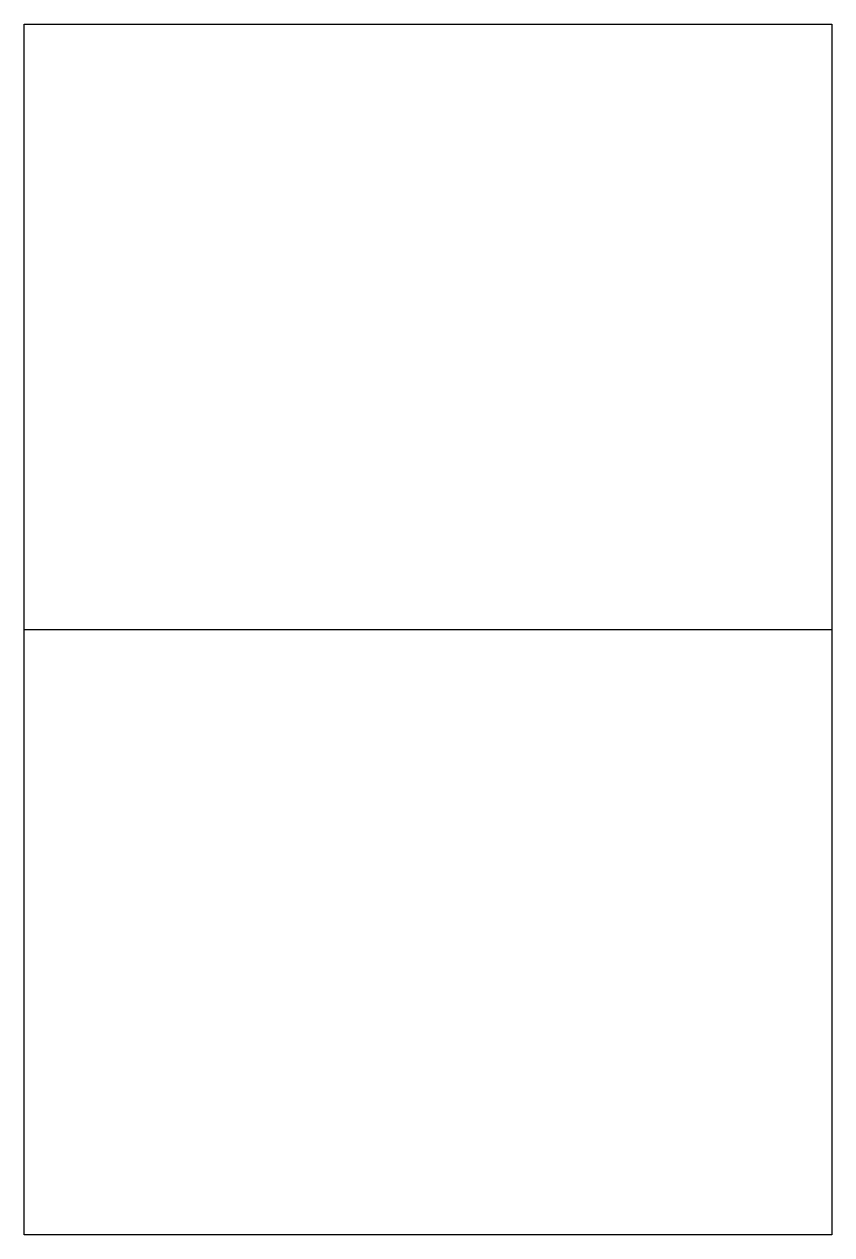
# Model space of a CAD drawing. Extents: x 2.8 to 13.4, y -2.8 to 13.1.
import ezdxf

# ---------------------------------------------------------------- set-up
doc = ezdxf.new("R2010")
doc.units = 0
doc.layers.add('DEFAULT_255_2_778', color=255, linetype='CONTINUOUS')
doc.layers.add('DEFAULT_255_2_778_5', color=255, linetype='CONTINUOUS')

msp = doc.modelspace()

# ---------------------------------------------------------------- linework, layer by layer
at = {"layer": 'DEFAULT_255_2_778'}
for p, q in [((2.778, 13.097), (13.361, 13.097)), ((2.778, -2.778), (2.778, 13.097)), ((13.361, 13.097), (13.361, -2.778)), ((13.361, -2.778), (2.778, -2.778))]:
    msp.add_line(p, q, dxfattribs=at)
at = {"layer": 'DEFAULT_255_2_778_5'}
msp.add_line((2.778, 5.159), (13.361, 5.159), dxfattribs=at)

doc.saveas('drawing.dxf')
